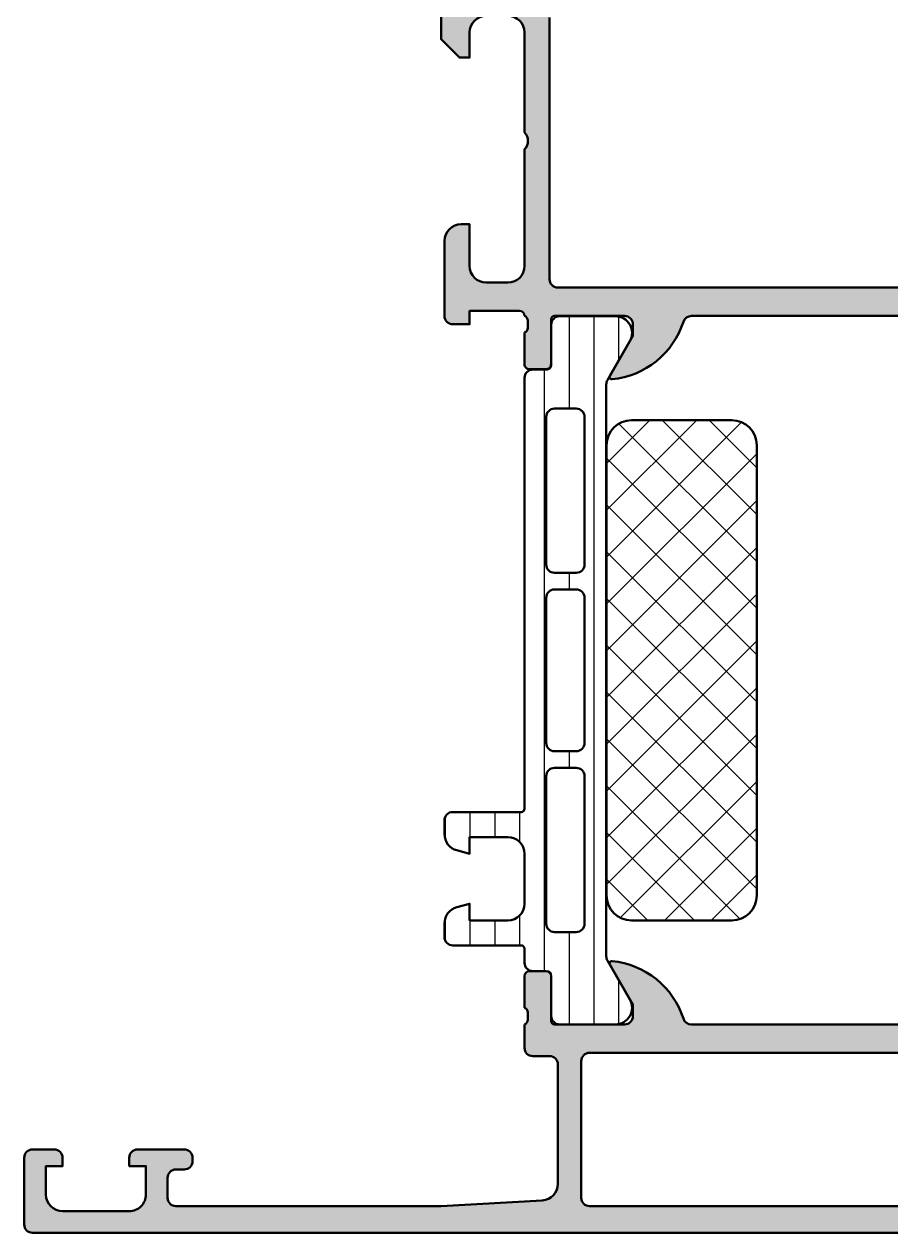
# Model space of a CAD drawing. Extents: x 0 to 112, y 0 to 145.
# Drawn here: x 0 to 52, y 0 to 72.5 of the extents above; entities that cross this region are included whole.
import ezdxf

# ---------------------------------------------------------------- set-up
doc = ezdxf.new("R2010")
doc.units = 0
for name, color, linetype, lineweight in [('0S-Alu contour', 7, 'Continuous', 50), ('0S-Alu hatch', 252, 'Continuous', 25), ('0S-Plastic contour', 254, 'Continuous', 50), ('0S-Plastic hatch', 253, 'Continuous', 25), ('0S-PT contour', 91, 'Continuous', 50), ('0S-PT hatch', 103, 'Continuous', 25)]:
    doc.layers.add(name, color=color, linetype=linetype, lineweight=lineweight)

# ---------------------------------------------------------------- blocks, each defined once
blk = doc.blocks.new('503260__7733E15D_0692_41EF_9A1F_BB6066E91535_')
at = {"layer": '0S-Alu hatch'}
h = blk.add_hatch(color=256, dxfattribs=at)
edge = h.paths.add_edge_path()
edge.add_line((63.49999999999996, 144.5), (63.49999999999996, 75.50000000000003))
edge.add_arc((63.99999999999995, 75.50000000000003), 0.4999999999999929, 180, 270)
edge.add_line((63.99999999999995, 75.00000000000003), (86.99999999999994, 75.00000000000004))
edge.add_line((86.99999999999994, 75.00000000000004), (86.99999999999994, 71.60000000000005))
edge.add_line((86.99999999999994, 71.60000000000005), (85.89999999999996, 70.50000000000004))
edge.add_line((85.89999999999996, 70.50000000000004), (85.29999999999997, 70.50000000000004))
edge.add_line((85.29999999999997, 70.50000000000004), (85.29999999999997, 72.00000000000006))
edge.add_arc((84.29999999999997, 72.00000000000006), 1, 0, 90.00000000000081)
edge.add_line((84.29999999999995, 73.00000000000006), (82.99999999999997, 73.00000000000006))
edge.add_arc((82.99999999999997, 72.00000000000006), 1, 90, 180)
edge.add_line((81.99999999999997, 72.00000000000006), (81.99999999999997, 66.00000000000004))
edge.add_arc((82.52499999999996, 65.50000000000004), 0.7250000000000041, 136.3971810272967, 223.6028189727033)
edge.add_line((81.99999999999997, 65.00000000000004), (81.99999999999997, 58.00000000000005))
edge.add_arc((82.99999999999997, 58.00000000000005), 1, 180, 270)
edge.add_line((82.99999999999997, 57.00000000000005), (84.29999999999997, 57.00000000000005))
edge.add_arc((84.29999999999997, 58.00000000000006), 1, 270, 360)
edge.add_line((85.29999999999997, 58.00000000000006), (85.29999999999997, 60.50000000000004))
edge.add_line((85.29999999999997, 60.50000000000004), (85.79999999999995, 60.50000000000004))
edge.add_ellipse((85.79999999999998, 59.50000000000005), major_axis=(-0.9999999999999928, 0), ratio=1, start_angle=180, end_angle=270.0000000000008, ccw=False)
edge.add_line((86.79999999999997, 59.50000000000004), (86.79999999999997, 55.00000000000004))
edge.add_ellipse((86.29999999999997, 55.00000000000004), major_axis=(-0.5, 0), ratio=1, start_angle=90.00000000000159, end_angle=180, ccw=False)
edge.add_line((86.29999999999998, 54.50000000000004), (85.29999999999998, 54.50000000000004))
edge.add_line((85.29999999999998, 54.50000000000004), (85.29999999999998, 55.30000000000004))
edge.add_line((85.29999999999998, 55.30000000000004), (82.29999999999998, 55.30000000000004))
edge.add_arc((82.29999999999998, 55.00000000000004), 0.2999999999999971, 90, 180)
edge.add_arc((82.09999999999997, 54.71715728752542), 0.2999999999999996, 109.4712206344871, 180)
edge.add_line((81.79999999999997, 54.71715728752542), (81.79999999999997, 54.28284271247466))
edge.add_arc((82.09999999999997, 54.28284271247467), 0.2999999999999971, 180, 250.5287793655103)
edge.add_line((81.99999999999997, 54.00000000000005), (81.99999999999997, 52.10000000000009))
edge.add_ellipse((81.69999999999992, 52.1000000000001), major_axis=(-0.300000000000054, 0), ratio=1, start_angle=90.00000000000267, end_angle=180, ccw=False)
edge.add_line((81.69999999999992, 51.80000000000005), (80.71000000000001, 51.80000000000005))
edge.add_ellipse((80.71000000000001, 52.10000000000009), major_axis=(-0.3000000000000398, 0), ratio=1, start_angle=0, end_angle=90, ccw=False)
edge.add_line((80.40999999999995, 52.10000000000009), (80.40999999999995, 54.80000000000005))
edge.add_arc((80.20999999999997, 54.80000000000005), 0.2000000000000028, 0, 90)
edge.add_line((80.20999999999997, 55.00000000000006), (75.99999999999999, 55.00000000000003))
edge.add_arc((75.99999999999999, 54.50000000000002), 0.5, 90, 180)
edge.add_line((75.49999999999999, 54.50000000000002), (75.49999999999999, 53.80000000000003))
edge.add_line((75.49999999999999, 53.80000000000003), (76.88149545762235, 51.40717967697248))
edge.add_ellipse((76.76188021535168, 51.33811978464833), major_axis=(-0.1381197846483035, 0), ratio=1, start_angle=84.37742244921071, end_angle=209.9999999999983, ccw=False)
edge.add_ellipse((77.23822324117381, 56.17660886184789), major_axis=(-5.000000000000059, 0), ratio=1, start_angle=17.748416356070607, end_angle=84.37742244920622, ccw=False)
edge.add_arc((71.99999999999999, 54.50000000000002), 0.4999999999999904, 17.74841635606978, 90)
edge.add_line((71.99999999999999, 55.00000000000002), (39.99999999999996, 55))
edge.add_arc((39.99999999999996, 54.49999999999999), 0.5, 90.00000000000081, 162.2515836439305)
edge.add_ellipse((34.76177675882615, 56.17660886184783), major_axis=(-5.00000000000002, 0), ratio=1, start_angle=95.62257755079372, end_angle=162.2515836439296, ccw=False)
edge.add_ellipse((35.23811978464825, 51.33811978464828), major_axis=(-0.1381197846482897, 0), ratio=1, start_angle=-30.000000000001194, end_angle=95.62257755079918, ccw=False)
edge.add_line((35.11850454237759, 51.40717967697243), (36.49999999999997, 53.79999999999999))
edge.add_line((36.49999999999997, 53.79999999999999), (36.49999999999997, 54.49999999999999))
edge.add_arc((35.99999999999996, 54.49999999999999), 0.5, 0, 90)
edge.add_line((35.99999999999996, 54.99999999999999), (31.78999999999997, 54.99999999999999))
edge.add_arc((31.78999999999997, 54.80000000000001), 0.1999999999999744, 90, 180)
edge.add_line((31.58999999999999, 54.80000000000001), (31.58999999999997, 52.10000000000005))
edge.add_ellipse((31.28999999999993, 52.10000000000004), major_axis=(-0.3000000000000327, 0), ratio=1, start_angle=89.99999999999869, end_angle=180, ccw=False)
edge.add_line((31.28999999999992, 51.80000000000001), (30.30000000000001, 51.80000000000001))
edge.add_ellipse((30.3, 52.10000000000004), major_axis=(-0.3000000000000327, 0), ratio=1, start_angle=0, end_angle=90.00000000000142, ccw=False)
edge.add_line((29.99999999999996, 52.10000000000005), (29.99999999999996, 54.00000000000002))
edge.add_arc((29.89999999999997, 54.28284271247463), 0.2999999999999987, 289.4712206344904, 360)
edge.add_line((30.19999999999996, 54.28284271247463), (30.19999999999997, 54.71715728752539))
edge.add_arc((29.89999999999997, 54.71715728752539), 0.2999999999999971, 0, 70.5287793655103)
edge.add_arc((29.69999999999996, 55.00000000000001), 0.3000000000000043, 0, 89.99999999999935)
edge.add_line((29.69999999999997, 55.30000000000002), (26.69999999999996, 55.30000000000001))
edge.add_line((26.69999999999996, 55.30000000000001), (26.69999999999996, 54.50000000000001))
edge.add_line((26.69999999999996, 54.50000000000001), (25.69999999999997, 54.50000000000001))
edge.add_ellipse((25.69999999999996, 55), major_axis=(-0.4999999999999929, 0), ratio=1, start_angle=0, end_angle=90.0000000000004, ccw=False)
edge.add_line((25.19999999999997, 55.00000000000001), (25.19999999999996, 59.50000000000001))
edge.add_ellipse((26.19999999999997, 59.50000000000001), major_axis=(-1.000000000000003, 0), ratio=1, start_angle=270.0000000000002, end_angle=360, ccw=False)
edge.add_line((26.19999999999996, 60.50000000000001), (26.69999999999996, 60.50000000000001))
edge.add_line((26.69999999999996, 60.50000000000001), (26.69999999999996, 58.00000000000003))
edge.add_arc((27.69999999999996, 58.00000000000003), 1.000000000000003, 180, 269.9999999999998)
edge.add_line((27.69999999999996, 57.00000000000002), (28.99999999999997, 57.00000000000002))
edge.add_arc((28.99999999999997, 58.00000000000002), 0.9999999999999928, 270, 360)
edge.add_line((29.99999999999996, 58.00000000000002), (29.99999999999996, 65.00000000000001))
edge.add_arc((29.47499999999996, 65.50000000000001), 0.7250000000000015, 316.3971810272965, 403.6028189727034)
edge.add_line((29.99999999999996, 66.00000000000001), (29.99999999999996, 72.00000000000001))
edge.add_arc((28.99999999999996, 72.00000000000001), 1, 0, 90)
edge.add_line((28.99999999999996, 73.00000000000003), (27.69999999999996, 73.00000000000003))
edge.add_arc((27.69999999999996, 72.00000000000001), 1, 90, 180)
edge.add_line((26.69999999999996, 72.00000000000001), (26.69999999999996, 70.50000000000001))
edge.add_line((26.69999999999996, 70.50000000000001), (26.09999999999996, 70.50000000000001))
edge.add_line((26.09999999999996, 70.50000000000001), (24.99999999999996, 71.60000000000001))
edge.add_line((24.99999999999996, 71.60000000000001), (24.99999999999996, 75.00000000000001))
edge.add_line((24.99999999999996, 75.00000000000001), (47.99999999999996, 75.00000000000003))
edge.add_arc((47.99999999999996, 75.50000000000003), 0.5, 270, 360)
edge.add_line((48.49999999999996, 75.50000000000003), (48.49999999999996, 144.5))
edge.add_ellipse((48.99999999999995, 144.5), major_axis=(-0.4999999999999929, 0), ratio=1, start_angle=270, end_angle=360, ccw=False)
edge.add_line((48.99999999999995, 145), (62.99999999999996, 145))
edge.add_ellipse((62.99999999999997, 144.5), major_axis=(-0.5, 0), ratio=1, start_angle=180, end_angle=270.0000000000008, ccw=False)
edge = h.paths.add_edge_path()
edge.add_line((80.49999999999997, 57.19999999999999), (80.49999999999997, 72.89999999999999))
edge.add_arc((79.99999999999996, 72.89999999999999), 0.5000000000000142, 0, 90)
edge.add_line((79.99999999999996, 73.4), (31.99999999999996, 73.39999999999999))
edge.add_arc((31.99999999999996, 72.89999999999999), 0.5, 90, 180)
edge.add_line((31.49999999999996, 72.89999999999999), (31.49999999999997, 57.19999999999998))
edge.add_arc((31.99999999999997, 57.19999999999998), 0.5, 180, 270)
edge.add_line((31.99999999999997, 56.69999999999999), (79.99999999999997, 56.7))
edge.add_arc((79.99999999999997, 57.19999999999999), 0.4999999999999929, 270, 360)
edge = h.paths.add_edge_path()
edge.add_line((53.49999999999996, 133.6124308125147), (53.49999999999996, 132.5))
edge.add_ellipse((52.99999999999996, 132.5), major_axis=(-0.5, 0), ratio=1, start_angle=90, end_angle=180, ccw=False)
edge.add_line((52.99999999999996, 132), (51.49999999999995, 132))
edge.add_arc((51.49999999999995, 131.5), 0.5, 90, 180)
edge.add_line((50.99999999999996, 131.5), (50.99999999999996, 75.50000000000003))
edge.add_arc((51.49999999999995, 75.50000000000001), 0.5, 180, 270)
edge.add_line((51.49999999999995, 75.00000000000001), (60.49999999999996, 75.00000000000001))
edge.add_arc((60.49999999999996, 75.50000000000001), 0.5, 270, 360)
edge.add_line((60.99999999999996, 75.50000000000001), (60.99999999999996, 131.5))
edge.add_arc((60.49999999999996, 131.5), 0.5, 0, 90)
edge.add_line((60.49999999999996, 132), (58.99999999999995, 132))
edge.add_ellipse((58.99999999999995, 132.5), major_axis=(-0.5, 0), ratio=1, start_angle=0, end_angle=90, ccw=False)
edge.add_line((58.49999999999996, 132.5), (58.49999999999996, 133.6124308125147))
edge.add_ellipse((58.99999999999995, 133.6124308125147), major_axis=(-0.4999999999999988, 0), ratio=1, start_angle=311.52780464918635, end_angle=360, ccw=False)
edge.add_arc((55.99999999999996, 137), 4.024999999999995, 311.5278046491884, 588.4721953508115)
edge.add_ellipse((52.99999999999997, 133.6124308125147), major_axis=(-0.5, 0), ratio=1, start_angle=180, end_angle=228.4721953508137, ccw=False)
at = {"layer": '0S-Alu contour', "color": 7}
for points in [[(26.69999999999996, 72.00000000000001), (26.69999999999996, 70.50000000000001), (26.09999999999996, 70.50000000000001), (24.99999999999996, 71.60000000000001), (24.99999999999996, 75.00000000000001), (47.99999999999996, 75.00000000000003)], [(31.49999999999996, 72.89999999999999), (31.49999999999997, 57.19999999999998)], [(29.99999999999996, 66.00000000000001), (29.99999999999996, 72.00000000000001)], [(29.99999999999996, 58.00000000000002), (29.99999999999996, 65.00000000000001)], [(26.19999999999996, 60.50000000000001), (26.69999999999996, 60.50000000000001), (26.69999999999996, 58.00000000000003)], [(25.19999999999997, 55.00000000000001), (25.19999999999996, 59.50000000000001)], [(27.69999999999996, 57.00000000000002), (28.99999999999997, 57.00000000000002)], [(31.99999999999997, 56.69999999999999), (79.99999999999997, 56.7)], [(29.69999999999997, 55.30000000000002), (26.69999999999996, 55.30000000000001), (26.69999999999996, 54.50000000000001), (25.69999999999997, 54.50000000000001)], [(30.19999999999996, 54.28284271247463), (30.19999999999997, 54.71715728752539)], [(31.58999999999999, 54.80000000000001), (31.58999999999997, 52.10000000000005)], [(35.99999999999996, 54.99999999999999), (31.78999999999997, 54.99999999999999)], [(35.11850454237759, 51.40717967697243), (36.49999999999997, 53.79999999999999), (36.49999999999997, 54.49999999999999)], [(71.99999999999999, 55.00000000000002), (39.99999999999996, 55)], [(29.99999999999996, 52.10000000000005), (29.99999999999996, 54.00000000000002)], [(31.28999999999992, 51.80000000000001), (30.30000000000001, 51.80000000000001)]]:
    blk.add_lwpolyline(points, dxfattribs=at)
for centre, radius, start, end in [((27.69999999999996, 72.00000000000001), 1, 90, 180), ((28.99999999999996, 72.00000000000001), 1, 0, 90), ((29.47499999999996, 65.50000000000001), 0.7250000000000015, 316.3971810272965, 43.6028189727035), ((27.69999999999996, 58.00000000000003), 1.000000000000003, 180, 269.9999999999998), ((28.99999999999997, 58.00000000000002), 0.9999999999999928, 270, 0), ((31.99999999999997, 57.19999999999998), 0.5, 180, 270), ((29.69999999999996, 55.00000000000001), 0.3000000000000043, 0, 89.99999999999935), ((29.89999999999997, 54.71715728752539), 0.2999999999999971, 0, 70.5287793655103), ((31.78999999999997, 54.80000000000001), 0.1999999999999744, 90, 180), ((35.99999999999996, 54.49999999999999), 0.5, 0, 90), ((39.99999999999996, 54.49999999999999), 0.5, 90.00000000000081, 162.2515836439305), ((29.89999999999997, 54.28284271247463), 0.2999999999999987, 289.4712206344904, 0)]:
    blk.add_arc(centre, radius, start, end, dxfattribs=at)
at = {"layer": '0S-Alu contour', "color": 7, "extrusion": (0, 0, -1)}
for centre, radius, start, end in [((-26.19999999999997, 59.50000000000001), 1.000000000000003, 0, 89.9999999999998), ((-25.69999999999996, 55), 0.4999999999999929, 269.9999999999996, 0), ((-34.76177675882615, 56.17660886184783), 5.00000000000002, 197.7484163560705, 264.3774224492063), ((-30.3, 52.10000000000004), 0.3000000000000327, 269.9999999999986, 0), ((-31.28999999999993, 52.10000000000004), 0.3000000000000327, 180, 270.0000000000013), ((-35.23811978464825, 51.33811978464828), 0.1381197846482897, 264.3774224492008, 30.00000000000119)]:
    blk.add_arc(centre, radius, start, end, dxfattribs=at)
blk = doc.blocks.new('503270__E76D3637_A38F_4347_831D_77C3C7DAC44A_')
at = {"layer": '0S-Alu hatch'}
h = blk.add_hatch(color=256, dxfattribs=at)
edge = h.paths.add_edge_path()
edge.add_line((112, 0.5000000000000047), (112, 4.500000000000009))
edge.add_arc((111.5, 4.500000000000011), 0.4999999999999858, 0, 90)
edge.add_line((111.5, 4.999999999999999), (110.2, 5.000000000000009))
edge.add_arc((110.2, 4.500000000000002), 0.5000000000000142, 90, 180)
edge.add_line((109.7, 4.500000000000002), (109.7, 4.000000000000011))
edge.add_line((109.7, 4.000000000000011), (110.7, 4.000000000000011))
edge.add_line((110.7, 4.000000000000011), (110.7, 2.300000000000009))
edge.add_ellipse((109.7, 2.299999999999999), major_axis=(-0.9999999999999857, 0), ratio=1, start_angle=89.9999999999992, end_angle=180, ccw=False)
edge.add_line((109.7, 1.300000000000013), (105.7, 1.300000000000012))
edge.add_ellipse((105.7, 2.299999999999999), major_axis=(-0.9999999999999875, 0), ratio=1, start_angle=0, end_angle=90.0000000000008, ccw=False)
edge.add_line((104.7, 2.30000000000001), (104.7, 4.000000000000011))
edge.add_line((104.7, 4.000000000000011), (105.7, 4.000000000000011))
edge.add_line((105.7, 4.000000000000011), (105.7, 4.500000000000009))
edge.add_arc((105.2, 4.500000000000009), 0.5, 0, 90)
edge.add_line((105.2, 5.000000000000009), (102.4, 5.000000000000008))
edge.add_arc((102.4, 4.500000000000001), 0.5, 89.99999999999837, 180)
edge.add_line((101.9, 4.500000000000001), (101.9, 4.300000000000013))
edge.add_arc((102.4, 4.30000000000002), 0.5000000000000142, 180, 270)
edge.add_line((102.4, 3.800000000000006), (102.9, 3.800000000000001))
edge.add_ellipse((102.9, 3.30000000000001), major_axis=(-0.4999999999999907, 0), ratio=1, start_angle=180, end_angle=270, ccw=False)
edge.add_line((103.4, 3.300000000000013), (103.4, 2.100000000000012))
edge.add_ellipse((102.9, 2.100000000000006), major_axis=(-0.5, 0), ratio=1, start_angle=90, end_angle=180, ccw=False)
edge.add_line((102.9, 1.600000000000006), (87, 1.600000000000008))
edge.add_line((87, 1.600000000000008), (80.94295020946149, 1.94611713088792))
edge.add_ellipse((81, 2.94448846531191), major_axis=(-1.000000000000013, 0), ratio=1, start_angle=0, end_angle=86.72951207681638, ccw=False)
edge.add_line((79.99999999999999, 2.944488465311905), (80, 10.10000000000001))
edge.add_ellipse((80.5, 10.10000000000001), major_axis=(-0.5, 0), ratio=1, start_angle=270, end_angle=360, ccw=False)
edge.add_line((80.5, 10.60000000000001), (81.49999999999999, 10.60000000000001))
edge.add_arc((81.5, 11.10000000000002), 0.5, 269.9999999999984, 360)
edge.add_line((82, 11.10000000000002), (82, 12.50000000000003))
edge.add_ellipse((82.1, 12.78284271247464), major_axis=(-0.2999999999999861, 0), ratio=1, start_angle=0, end_angle=70.52877936551249, ccw=False)
edge.add_line((81.79999999999998, 12.78284271247465), (81.79999999999998, 13.2171572875254))
edge.add_ellipse((82.1, 13.2171572875254), major_axis=(-0.2999999999999971, 0), ratio=1, start_angle=289.47122063448967, end_angle=360, ccw=False)
edge.add_line((82, 13.50000000000002), (82, 15.39999999999998))
edge.add_arc((81.69999999999996, 15.39999999999998), 0.3000000000000398, 0, 90)
edge.add_line((81.69999999999996, 15.70000000000002), (80.71000000000004, 15.70000000000002))
edge.add_arc((80.71000000000004, 15.39999999999998), 0.3000000000000398, 89.99999999999729, 180)
edge.add_line((80.40999999999998, 15.39999999999998), (80.40999999999998, 12.70000000000002))
edge.add_ellipse((80.21, 12.70000000000002), major_axis=(-0.1999999999999886, 0), ratio=1, start_angle=90.00000000000409, end_angle=180, ccw=False)
edge.add_line((80.21, 12.50000000000003), (76, 12.50000000000002))
edge.add_ellipse((76, 13.00000000000002), major_axis=(-0.4999999999999965, 0), ratio=1, start_angle=0, end_angle=90, ccw=False)
edge.add_line((75.5, 13.00000000000002), (75.5, 13.70000000000002))
edge.add_line((75.5, 13.70000000000002), (76.88149545762236, 16.09282032302758))
edge.add_arc((76.76188021535171, 16.16188021535172), 0.1381197846483053, 330.0000000000001, 455.6225775508009)
edge.add_arc((77.23822324117381, 11.32339113815222), 5, 95.62257755079376, 162.25158364393)
edge.add_ellipse((72, 13.00000000000003), major_axis=(-0.5000000000000099, 0), ratio=1, start_angle=90, end_angle=162.2515836439287, ccw=False)
edge.add_line((72, 12.50000000000002), (40, 12.50000000000001))
edge.add_ellipse((40, 13.00000000000001), major_axis=(-0.4999999999999947, 0), ratio=1, start_angle=17.74841635607038, end_angle=90, ccw=False)
edge.add_arc((34.76177675882619, 11.3233911381522), 5.000000000000003, 17.74841635607014, 84.37742244920646)
edge.add_arc((35.2381197846483, 16.16188021535171), 0.1381197846482982, 84.37742244920751, 209.9999999999997)
edge.add_line((35.11850454237764, 16.09282032302757), (36.49999999999999, 13.70000000000001))
edge.add_line((36.49999999999999, 13.70000000000001), (36.49999999999999, 13.00000000000001))
edge.add_ellipse((36, 13), major_axis=(-0.5, 0), ratio=1, start_angle=90.0000000000008, end_angle=180, ccw=False)
edge.add_line((36, 12.50000000000001), (31.79, 12.5))
edge.add_ellipse((31.79000000000001, 12.70000000000001), major_axis=(-0.2000000000000099, 0), ratio=1, start_angle=0, end_angle=89.99999999999898, ccw=False)
edge.add_line((31.59, 12.70000000000001), (31.59, 15.39999999999997))
edge.add_arc((31.28999999999996, 15.39999999999997), 0.3000000000000362, 0, 89.99999999999935)
edge.add_line((31.28999999999996, 15.7), (30.30000000000004, 15.70000000000001))
edge.add_arc((30.30000000000004, 15.39999999999997), 0.3000000000000398, 90, 180)
edge.add_line((30, 15.39999999999997), (30, 13.50000000000001))
edge.add_ellipse((29.9, 13.21715728752539), major_axis=(-0.2999999999999987, 0), ratio=1, start_angle=180, end_angle=250.5287793655097, ccw=False)
edge.add_line((30.2, 13.21715728752539), (30.2, 12.78284271247463))
edge.add_ellipse((29.90000000000001, 12.78284271247462), major_axis=(-0.2999999999999864, 0), ratio=1, start_angle=109.47122063448899, end_angle=180, ccw=False)
edge.add_line((30, 12.50000000000001), (30, 11.1))
edge.add_arc((30.5, 11.1), 0.5, 180, 270)
edge.add_line((30.5, 10.6), (31.5, 10.6))
edge.add_ellipse((31.50000000000001, 10.10000000000001), major_axis=(-0.4999999999999929, 0), ratio=1, start_angle=180, end_angle=270.0000000000004, ccw=False)
edge.add_line((32, 10.1), (32, 2.944488465311886))
edge.add_ellipse((31, 2.94448846531189), major_axis=(-1.000000000000003, 0), ratio=1, start_angle=93.2704879231838, end_angle=180, ccw=False)
edge.add_line((31.05704979053852, 1.94611713088791), (25.00000000000003, 1.599999999999996))
edge.add_line((25.00000000000003, 1.599999999999996), (9.099999999999998, 1.600000000000002))
edge.add_ellipse((9.099999999999998, 2.100000000000002), major_axis=(-0.5000000000000002, 0), ratio=1, start_angle=0, end_angle=90, ccw=False)
edge.add_line((8.599999999999998, 2.100000000000001), (8.599999999999996, 3.3))
edge.add_ellipse((9.099999999999998, 3.299999999999999), major_axis=(-0.5000000000000018, 0), ratio=1, start_angle=270, end_angle=360, ccw=False)
edge.add_line((9.099999999999998, 3.800000000000001), (9.600000000000003, 3.800000000000001))
edge.add_arc((9.600000000000003, 4.299999999999999), 0.4999999999999983, 270.0000000000002, 360)
edge.add_line((10.1, 4.299999999999999), (10.1, 4.499999999999998))
edge.add_arc((9.600000000000003, 4.5), 0.4999999999999983, 0, 89.9999999999998)
edge.add_line((9.600000000000003, 4.999999999999998), (6.800000000000001, 4.999999999999999))
edge.add_arc((6.8, 4.499999999999998), 0.5, 89.99999999999991, 180)
edge.add_line((6.3, 4.499999999999998), (6.3, 4))
edge.add_line((6.3, 4), (7.300000000000013, 4))
edge.add_line((7.300000000000013, 4), (7.300000000000014, 2.299999999999998))
edge.add_ellipse((6.300000000000015, 2.299999999999995), major_axis=(-0.9999999999999982, 0), ratio=1, start_angle=90, end_angle=180, ccw=False)
edge.add_line((6.300000000000014, 1.299999999999997), (2.299999999999988, 1.299999999999996))
edge.add_ellipse((2.29999999999999, 2.299999999999997), major_axis=(-1, 0), ratio=1, start_angle=0, end_angle=89.99999999999989, ccw=False)
edge.add_line((1.299999999999989, 2.299999999999997), (1.29999999999999, 4))
edge.add_line((1.29999999999999, 4), (2.300000000000002, 4))
edge.add_line((2.300000000000002, 4), (2.300000000000002, 4.499999999999998))
edge.add_arc((1.800000000000001, 4.499999999999998), 0.5000000000000009, 0, 89.99999999999994)
edge.add_line((1.800000000000001, 4.999999999999999), (0.5000000000000027, 4.999999999999998))
edge.add_arc((0.5000000000000026, 4.499999999999998), 0.5, 89.99999999999999, 180)
edge.add_line((2.4e-15, 4.499999999999998), (2.2e-15, 0.5000000000000006))
edge.add_arc((0.5000000000000049, 0.5000000000000027), 0.5000000000000027, 180, 270.0000000000002)
edge.add_line((0.500000000000007, 0), (111.5, 1.14e-14))
edge.add_arc((111.5, 0.5000000000000047), 0.4999999999999858, 270, 360)
edge = h.paths.add_edge_path()
edge.add_ellipse((33.9, 10.3), major_axis=(-0.5, 0), ratio=1, start_angle=270, end_angle=360, ccw=False)
edge.add_line((33.9, 10.8), (78.1, 10.8))
edge.add_ellipse((78.1, 10.3), major_axis=(-0.5, 0), ratio=1, start_angle=180, end_angle=270, ccw=False)
edge.add_line((78.6, 10.3), (78.6, 2.100000000000008))
edge.add_ellipse((78.1, 2.100000000000008), major_axis=(-0.4999999999999999, 0), ratio=1, start_angle=90, end_angle=180, ccw=False)
edge.add_line((78.1, 1.600000000000009), (33.90000000000001, 1.599999999999998))
edge.add_ellipse((33.90000000000001, 2.099999999999998), major_axis=(-0.5, 0), ratio=1, start_angle=0, end_angle=90, ccw=False)
edge.add_line((33.40000000000001, 2.099999999999999), (33.4, 10.3))
at = {"layer": '0S-Alu contour', "color": 7}
for points in [[(35.11850454237764, 16.09282032302757), (36.49999999999999, 13.70000000000001), (36.49999999999999, 13.00000000000001)], [(75.5, 13.00000000000002), (75.5, 13.70000000000002), (76.88149545762236, 16.09282032302758)], [(30, 15.39999999999997), (30, 13.50000000000001)], [(31.28999999999996, 15.7), (30.30000000000004, 15.70000000000001)], [(31.59, 12.70000000000001), (31.59, 15.39999999999997)], [(80.40999999999998, 15.39999999999998), (80.40999999999998, 12.70000000000002)], [(81.69999999999996, 15.70000000000002), (80.71000000000004, 15.70000000000002)], [(82, 13.50000000000002), (82, 15.39999999999998)], [(30.2, 13.21715728752539), (30.2, 12.78284271247463)], [(81.79999999999998, 12.78284271247465), (81.79999999999998, 13.2171572875254)], [(30, 12.50000000000001), (30, 11.1)], [(36, 12.50000000000001), (31.79, 12.5)], [(72, 12.50000000000002), (40, 12.50000000000001)], [(80.21, 12.50000000000003), (76, 12.50000000000002)], [(82, 11.10000000000002), (82, 12.50000000000003)], [(30.5, 10.6), (31.5, 10.6)], [(33.40000000000001, 2.099999999999999), (33.4, 10.3)], [(33.9, 10.8), (78.1, 10.8)], [(78.6, 10.3), (78.6, 2.100000000000008)], [(80.5, 10.60000000000001), (81.49999999999999, 10.60000000000001)], [(32, 10.1), (32, 2.944488465311886)], [(79.99999999999999, 2.944488465311905), (80, 10.10000000000001)], [(2.4e-15, 4.499999999999998), (2.2e-15, 0.5000000000000006)], [(1.800000000000001, 4.999999999999999), (0.5000000000000027, 4.999999999999998)], [(1.299999999999989, 2.299999999999997), (1.29999999999999, 4), (2.300000000000002, 4), (2.300000000000002, 4.499999999999998)], [(6.3, 4.499999999999998), (6.3, 4), (7.300000000000013, 4), (7.300000000000014, 2.299999999999998)], [(9.600000000000003, 4.999999999999998), (6.800000000000001, 4.999999999999999)], [(10.1, 4.299999999999999), (10.1, 4.499999999999998)], [(101.9, 4.500000000000001), (101.9, 4.300000000000013)], [(105.2, 5.000000000000009), (102.4, 5.000000000000008)], [(104.7, 2.30000000000001), (104.7, 4.000000000000011), (105.7, 4.000000000000011), (105.7, 4.500000000000009)], [(109.7, 4.500000000000002), (109.7, 4.000000000000011), (110.7, 4.000000000000011), (110.7, 2.300000000000009)], [(111.5, 4.999999999999999), (110.2, 5.000000000000009)], [(112, 0.5000000000000047), (112, 4.500000000000009)], [(9.099999999999998, 3.800000000000001), (9.600000000000003, 3.800000000000001)], [(102.4, 3.800000000000006), (102.9, 3.800000000000001)], [(8.599999999999998, 2.100000000000001), (8.599999999999996, 3.3)], [(103.4, 3.300000000000013), (103.4, 2.100000000000012)], [(31.05704979053852, 1.94611713088791), (25.00000000000003, 1.599999999999996), (9.099999999999998, 1.600000000000002)], [(78.1, 1.600000000000009), (33.90000000000001, 1.599999999999998)], [(102.9, 1.600000000000006), (87, 1.600000000000008), (80.94295020946149, 1.94611713088792)], [(6.300000000000014, 1.299999999999997), (2.299999999999988, 1.299999999999996)], [(109.7, 1.300000000000013), (105.7, 1.300000000000012)], [(0.500000000000007, 0), (111.5, 1.14e-14)]]:
    blk.add_lwpolyline(points, dxfattribs=at)
for centre, radius, start, end in [((35.2381197846483, 16.16188021535171), 0.1381197846482982, 84.37742244920751, 209.9999999999997), ((34.76177675882619, 11.3233911381522), 5.000000000000003, 17.74841635607014, 84.37742244920646), ((77.23822324117381, 11.32339113815222), 5, 95.62257755079376, 162.25158364393), ((76.76188021535171, 16.16188021535172), 0.1381197846483053, 330.0000000000001, 95.62257755080088), ((30.30000000000004, 15.39999999999997), 0.3000000000000398, 90, 180), ((31.28999999999996, 15.39999999999997), 0.3000000000000362, 0, 89.99999999999935), ((80.71000000000004, 15.39999999999998), 0.3000000000000398, 89.99999999999729, 180), ((81.69999999999996, 15.39999999999998), 0.3000000000000398, 0, 90), ((30.5, 11.1), 0.5, 180, 270), ((81.5, 11.10000000000002), 0.5, 269.9999999999984, 0), ((0.5000000000000026, 4.499999999999998), 0.5, 89.99999999999999, 180), ((1.800000000000001, 4.499999999999998), 0.5000000000000009, 0, 89.99999999999994), ((6.8, 4.499999999999998), 0.5, 89.99999999999991, 180), ((9.600000000000003, 4.5), 0.4999999999999983, 0, 89.9999999999998), ((102.4, 4.500000000000001), 0.5, 89.99999999999837, 180), ((105.2, 4.500000000000009), 0.5, 0, 90), ((110.2, 4.500000000000002), 0.5000000000000142, 90, 180), ((111.5, 4.500000000000011), 0.4999999999999858, 0, 90), ((9.600000000000003, 4.299999999999999), 0.4999999999999983, 270.0000000000002, 0), ((102.4, 4.30000000000002), 0.5000000000000142, 180, 270), ((0.5000000000000049, 0.5000000000000027), 0.5000000000000027, 180, 270.0000000000002), ((111.5, 0.5000000000000047), 0.4999999999999858, 270, 0)]:
    blk.add_arc(centre, radius, start, end, dxfattribs=at)
at = {"layer": '0S-Alu contour', "color": 7, "extrusion": (0, 0, -1)}
for centre, radius, start, end in [((-29.9, 13.21715728752539), 0.2999999999999987, 109.4712206344903, 180), ((-82.1, 13.2171572875254), 0.2999999999999971, 0, 70.5287793655103), ((-29.90000000000001, 12.78284271247462), 0.2999999999999865, 180, 250.528779365511), ((-31.79000000000001, 12.70000000000001), 0.2000000000000099, 270.000000000001, 0), ((-36, 13), 0.5, 180, 269.9999999999992), ((-40, 13.00000000000001), 0.4999999999999947, 270, 342.2515836439296), ((-72, 13.00000000000003), 0.5000000000000099, 197.7484163560714, 270), ((-76, 13.00000000000002), 0.4999999999999965, 270, 0), ((-80.21, 12.70000000000002), 0.1999999999999886, 180, 269.9999999999959), ((-82.1, 12.78284271247464), 0.2999999999999861, 289.4712206344875, 0), ((-31.50000000000001, 10.10000000000001), 0.4999999999999929, 89.99999999999959, 180), ((-33.9, 10.3), 0.5, 0, 90), ((-78.1, 10.3), 0.5, 90, 180), ((-80.5, 10.10000000000001), 0.5, 0, 90), ((-9.099999999999998, 3.299999999999999), 0.5000000000000018, 0, 90), ((-102.9, 3.30000000000001), 0.4999999999999907, 90, 180), ((-31, 2.94448846531189), 1.000000000000003, 180, 266.7295120768162), ((-81, 2.94448846531191), 1.000000000000013, 273.2704879231836, 0), ((-2.29999999999999, 2.299999999999997), 1, 270.0000000000001, 0), ((-6.300000000000015, 2.299999999999995), 0.9999999999999982, 180, 270.0000000000001), ((-105.7, 2.299999999999999), 0.9999999999999875, 269.9999999999992, 0), ((-109.7, 2.299999999999999), 0.9999999999999857, 180, 270.0000000000008), ((-9.099999999999998, 2.100000000000002), 0.5000000000000002, 270, 0), ((-33.90000000000001, 2.099999999999998), 0.5, 270, 0), ((-78.1, 2.100000000000008), 0.4999999999999999, 180, 270), ((-102.9, 2.100000000000006), 0.5, 180, 270)]:
    blk.add_arc(centre, radius, start, end, dxfattribs=at)
blk = doc.blocks.new('284035__7C1A6876_C92E_41D0_9C17_00802ADA4BDB___5F9E095D_5071_4486_9E84_ED72BAFF5C55_')
at = {"layer": '0S-Plastic hatch'}
h = blk.add_hatch(dxfattribs=at)
h.set_pattern_fill('ANSI31', color=256, scale=0.4680000000000001, angle=45, style=0)
h.set_pattern_definition([(90, (0, 0), (-1.4859, 0), [])])
edge = h.paths.add_edge_path()
edge.add_ellipse((26.19946815248186, 23.91045001586788), major_axis=(-1.000000000000005, 0), ratio=1, start_angle=0, end_angle=74.99999999999989, ccw=False)
edge.add_line((25.19946815248185, 23.91045001586787), (25.19946815248185, 24.74119923924222))
edge.add_ellipse((25.69946815248186, 24.74119923924222), major_axis=(-0.5000000000000036, 0), ratio=1, start_angle=269.9999999999996, end_angle=360, ccw=False)
edge.add_line((25.69946815248186, 25.24119923924223), (29.79946815248186, 25.24119923924223))
edge.add_arc((29.79946815248185, 25.44119923924223), 0.2000000000000028, 270.000000000001, 360)
edge.add_line((29.99946815248186, 25.44119923924223), (29.99946815248186, 51.28119923924224))
edge.add_ellipse((30.49946815248186, 51.28119923924224), major_axis=(-0.5000000000000036, 0), ratio=1, start_angle=270.0000000000004, end_angle=360, ccw=False)
edge.add_line((30.49946815248186, 51.78119923924224), (31.29946815248186, 51.78119923924223))
edge.add_arc((31.29946815248186, 52.08119923924223), 0.2999999999999971, 269.9999999999993, 360)
edge.add_line((31.59946815248185, 52.08119923924224), (31.59946815248185, 54.48119923924224))
edge.add_ellipse((32.09946815248185, 54.48119923924223), major_axis=(-0.4999999999999929, 0), ratio=1, start_angle=269.9999999999992, end_angle=360, ccw=False)
edge.add_line((32.09946815248186, 54.98119923924222), (35.44946815248186, 54.98119923924222))
edge.add_ellipse((35.44946815248184, 53.98119923924222), major_axis=(-1, 0), ratio=1, start_angle=150.000000000001, end_angle=269.9999999999992, ccw=False)
edge.add_line((36.31549355626629, 53.48119923924223), (34.96645545058964, 51.1445966988638))
edge.add_arc((35.39946815248186, 50.8945966988638), 0.499999999999998, 149.9999999999999, 180)
edge.add_line((34.89946815248186, 50.8945966988638), (34.89946815248185, 16.58780177962067))
edge.add_arc((35.39946815248186, 16.58780177962067), 0.5000000000000071, 180, 210)
edge.add_line((34.96645545058964, 16.33780177962067), (36.31549355626629, 14.00119923924223))
edge.add_ellipse((35.44946815248186, 13.50119923924223), major_axis=(-0.999999999999995, 0), ratio=1, start_angle=89.9999999999996, end_angle=210.0000000000001, ccw=False)
edge.add_line((35.44946815248185, 12.50119923924223), (32.09946815248185, 12.50119923924223))
edge.add_ellipse((32.09946815248185, 13.00119923924224), major_axis=(-0.5, 0), ratio=1, start_angle=0, end_angle=90, ccw=False)
edge.add_line((31.59946815248185, 13.00119923924223), (31.59946815248185, 15.40119923924223))
edge.add_arc((31.29946815248185, 15.40119923924223), 0.3000000000000007, 0, 90)
edge.add_line((31.29946815248185, 15.70119923924223), (30.49946815248185, 15.70119923924223))
edge.add_ellipse((30.49946815248186, 16.20119923924223), major_axis=(-0.5000000000000036, 0), ratio=1, start_angle=0, end_angle=89.9999999999996, ccw=False)
edge.add_line((29.99946815248185, 16.20119923924223), (29.99946815248186, 17.04119923924222))
edge.add_arc((29.79946815248186, 17.04119923924223), 0.1999999999999993, 0, 90)
edge.add_line((29.79946815248186, 17.24119923924223), (25.69946815248187, 17.24119923924223))
edge.add_ellipse((25.69946815248186, 17.74119923924223), major_axis=(-0.5000000000000036, 0), ratio=1, start_angle=0, end_angle=90.0000000000008, ccw=False)
edge.add_line((25.19946815248185, 17.74119923924223), (25.19946815248186, 18.57194846261658))
edge.add_ellipse((26.19946815248186, 18.57194846261657), major_axis=(-1.000000000000003, 0), ratio=1, start_angle=285.0000000000001, end_angle=360, ccw=False)
edge.add_line((25.94064910737934, 19.53787428890564), (26.69946815248186, 19.74119923924223))
edge.add_line((26.69946815248186, 19.74119923924223), (26.69946815248186, 18.74119923924222))
edge.add_line((26.69946815248186, 18.74119923924222), (28.99946815248186, 18.74119923924222))
edge.add_arc((28.99946815248186, 19.74119923924223), 1, 270, 360)
edge.add_line((29.99946815248186, 19.74119923924223), (29.99946815248186, 22.74119923924223))
edge.add_arc((28.99946815248185, 22.74119923924223), 1, 0, 89.9999999999998)
edge.add_line((28.99946815248186, 23.74119923924223), (26.69946815248186, 23.74119923924222))
edge.add_line((26.69946815248186, 23.74119923924222), (26.69946815248186, 22.74119923924223))
edge.add_line((26.69946815248186, 22.74119923924223), (25.94064910737933, 22.94452418957881))
edge = h.paths.add_edge_path()
edge.add_line((33.59946815248186, 18.54119923924223), (33.59946815248186, 27.39119923924223))
edge.add_arc((33.09946815248185, 27.39119923924223), 0.5, 0, 90)
edge.add_line((33.09946815248185, 27.89119923924224), (31.79946815248186, 27.89119923924224))
edge.add_arc((31.79946815248186, 27.39119923924223), 0.5, 90, 180)
edge.add_line((31.29946815248186, 27.39119923924223), (31.29946815248186, 18.54119923924223))
edge.add_arc((31.79946815248186, 18.54119923924223), 0.5, 180, 270)
edge.add_line((31.79946815248186, 18.04119923924223), (33.09946815248185, 18.04119923924223))
edge.add_arc((33.09946815248185, 18.54119923924223), 0.5, 270, 360)
edge = h.paths.add_edge_path()
edge.add_line((33.59946815248186, 40.09119923924223), (33.59946815248186, 48.94119923924223))
edge.add_arc((33.09946815248185, 48.94119923924223), 0.5, 0, 90)
edge.add_line((33.09946815248185, 49.44119923924223), (31.79946815248186, 49.44119923924223))
edge.add_arc((31.79946815248186, 48.94119923924223), 0.5, 90, 180)
edge.add_line((31.29946815248186, 48.94119923924223), (31.29946815248186, 40.09119923924223))
edge.add_arc((31.79946815248186, 40.09119923924223), 0.5, 180, 270)
edge.add_line((31.79946815248186, 39.59119923924223), (33.09946815248185, 39.59119923924223))
edge.add_arc((33.09946815248185, 40.09119923924223), 0.5, 270, 360)
edge = h.paths.add_edge_path()
edge.add_arc((33.09946815248185, 38.09119923924224), 0.5, 0, 90)
edge.add_line((33.09946815248185, 38.59119923924224), (31.79946815248186, 38.59119923924224))
edge.add_arc((31.79946815248186, 38.09119923924224), 0.5, 90, 180)
edge.add_line((31.29946815248186, 38.09119923924224), (31.29946815248186, 29.39119923924224))
edge.add_arc((31.79946815248186, 29.39119923924224), 0.5, 180, 270)
edge.add_line((31.79946815248186, 28.89119923924223), (33.09946815248185, 28.89119923924223))
edge.add_arc((33.09946815248185, 29.39119923924224), 0.5, 270, 360)
edge.add_line((33.59946815248186, 29.39119923924224), (33.59946815248186, 38.09119923924224))
at = {"layer": '0S-Alu contour', "color": 7}
for points in [[(33.09946815248185, 49.44119923924223), (31.79946815248186, 49.44119923924223)], [(31.29946815248186, 48.94119923924223), (31.29946815248186, 40.09119923924223)], [(33.59946815248186, 40.09119923924223), (33.59946815248186, 48.94119923924223)], [(31.79946815248186, 39.59119923924223), (33.09946815248185, 39.59119923924223)], [(33.09946815248185, 38.59119923924224), (31.79946815248186, 38.59119923924224)], [(31.29946815248186, 38.09119923924224), (31.29946815248186, 29.39119923924224)], [(33.59946815248186, 29.39119923924224), (33.59946815248186, 38.09119923924224)], [(31.79946815248186, 28.89119923924223), (33.09946815248185, 28.89119923924223)], [(33.09946815248185, 27.89119923924224), (31.79946815248186, 27.89119923924224)], [(31.29946815248186, 27.39119923924223), (31.29946815248186, 18.54119923924223)], [(33.59946815248186, 18.54119923924223), (33.59946815248186, 27.39119923924223)], [(31.79946815248186, 18.04119923924223), (33.09946815248185, 18.04119923924223)]]:
    blk.add_lwpolyline(points, dxfattribs=at)
for centre, start, end in [((31.79946815248186, 48.94119923924223), 90, 180), ((33.09946815248185, 48.94119923924223), 0, 90), ((31.79946815248186, 40.09119923924223), 180, 270), ((33.09946815248185, 40.09119923924223), 270, 0), ((31.79946815248186, 38.09119923924224), 90, 180), ((33.09946815248185, 38.09119923924224), 0, 90), ((31.79946815248186, 29.39119923924224), 180, 270), ((33.09946815248185, 29.39119923924224), 270, 0), ((31.79946815248186, 27.39119923924223), 90, 180), ((33.09946815248185, 27.39119923924223), 0, 90), ((31.79946815248186, 18.54119923924223), 180, 270), ((33.09946815248185, 18.54119923924223), 270, 0)]:
    blk.add_arc(centre, 0.5, start, end, dxfattribs=at)
at = {"layer": '0S-Plastic contour', "color": 7}
for points in [[(31.59946815248185, 52.08119923924224), (31.59946815248185, 54.48119923924224)], [(32.09946815248186, 54.98119923924222), (35.44946815248186, 54.98119923924222)], [(36.31549355626629, 53.48119923924223), (34.96645545058964, 51.1445966988638)], [(30.49946815248186, 51.78119923924224), (31.29946815248186, 51.78119923924223)], [(29.99946815248186, 25.44119923924223), (29.99946815248186, 51.28119923924224)], [(34.89946815248186, 50.8945966988638), (34.89946815248185, 16.58780177962067)], [(25.19946815248185, 23.91045001586787), (25.19946815248185, 24.74119923924222)], [(25.69946815248186, 25.24119923924223), (29.79946815248186, 25.24119923924223)], [(28.99946815248186, 23.74119923924223), (26.69946815248186, 23.74119923924222), (26.69946815248186, 22.74119923924223), (25.94064910737933, 22.94452418957881)], [(29.99946815248186, 19.74119923924223), (29.99946815248186, 22.74119923924223)], [(25.94064910737934, 19.53787428890564), (26.69946815248186, 19.74119923924223), (26.69946815248186, 18.74119923924222), (28.99946815248186, 18.74119923924222)], [(25.19946815248185, 17.74119923924223), (25.19946815248186, 18.57194846261658)], [(29.79946815248186, 17.24119923924223), (25.69946815248187, 17.24119923924223)], [(29.99946815248185, 16.20119923924223), (29.99946815248186, 17.04119923924222)], [(34.96645545058964, 16.33780177962067), (36.31549355626629, 14.00119923924223)], [(31.29946815248185, 15.70119923924223), (30.49946815248185, 15.70119923924223)], [(31.59946815248185, 13.00119923924223), (31.59946815248185, 15.40119923924223)], [(35.44946815248185, 12.50119923924223), (32.09946815248185, 12.50119923924223)]]:
    blk.add_lwpolyline(points, dxfattribs=at)
at = {"layer": '0S-Plastic contour', "color": 7, "extrusion": (0, 0, -1)}
for centre, radius, start, end in [((-32.09946815248185, 54.48119923924223), 0.4999999999999929, 0, 90.00000000000081), ((-35.44946815248184, 53.98119923924222), 1, 90.00000000000081, 209.999999999999), ((-30.49946815248186, 51.28119923924224), 0.5000000000000036, 0, 89.99999999999959), ((-25.69946815248186, 24.74119923924222), 0.5000000000000036, 0, 90.0000000000004), ((-26.19946815248186, 23.91045001586788), 1.000000000000005, 285.0000000000001, 0), ((-26.19946815248186, 18.57194846261657), 1.000000000000003, 0, 74.99999999999987), ((-25.69946815248186, 17.74119923924223), 0.5000000000000036, 269.9999999999992, 0), ((-30.49946815248186, 16.20119923924223), 0.5000000000000036, 270.0000000000004, 0), ((-35.44946815248186, 13.50119923924223), 0.999999999999995, 149.9999999999999, 270.0000000000004), ((-32.09946815248185, 13.00119923924224), 0.5, 270, 0)]:
    blk.add_arc(centre, radius, start, end, dxfattribs=at)
at = {"layer": '0S-Plastic contour', "color": 7}
for centre, radius, start, end in [((31.29946815248186, 52.08119923924223), 0.2999999999999971, 269.9999999999993, 0), ((35.39946815248186, 50.8945966988638), 0.499999999999998, 149.9999999999999, 180), ((29.79946815248185, 25.44119923924223), 0.2000000000000028, 270.000000000001, 0), ((28.99946815248185, 22.74119923924223), 1, 0, 89.9999999999998), ((28.99946815248186, 19.74119923924223), 1, 270, 0), ((29.79946815248186, 17.04119923924223), 0.1999999999999993, 0, 90), ((35.39946815248186, 16.58780177962067), 0.5000000000000071, 180, 210), ((31.29946815248185, 15.40119923924223), 0.3000000000000007, 0, 90)]:
    blk.add_arc(centre, radius, start, end, dxfattribs=at)
blk = doc.blocks.new('504310__F6E2201E_B86A_4F7E_B9CB_11D0C1D95802_')
at = {"layer": '0S-PT hatch'}
h = blk.add_hatch(dxfattribs=at)
h.set_pattern_fill('ANSI37', color=256, scale=0.625, angle=90, style=0)
h.set_pattern_definition([(135, (0, 0), (-1.403165018917055, -1.403165018917055), []), (225, (0, 0), (1.403165018917055, -1.403165018917055), [])])
edge = h.paths.add_edge_path()
edge.add_line((43.91946815248187, 20.24119923924224), (43.91946815248185, 47.24119923924223))
edge.add_arc((42.41946815248185, 47.24119923924223), 1.5, 0, 90)
edge.add_line((42.41946815248185, 48.74119923924223), (36.41946815248186, 48.74119923924223))
edge.add_arc((36.41946815248186, 47.24119923924223), 1.5, 90, 180)
edge.add_line((34.91946815248186, 47.24119923924223), (34.91946815248187, 20.24119923924224))
edge.add_arc((36.41946815248187, 20.24119923924224), 1.5, 180, 270)
edge.add_line((36.41946815248187, 18.74119923924223), (42.41946815248186, 18.74119923924224))
edge.add_arc((42.41946815248186, 20.24119923924224), 1.5, 270, 360)
at = {"layer": '0S-PT contour', "color": 7}
for points in [[(42.41946815248185, 48.74119923924223), (36.41946815248186, 48.74119923924223)], [(34.91946815248186, 47.24119923924223), (34.91946815248187, 20.24119923924224)], [(43.91946815248187, 20.24119923924224), (43.91946815248185, 47.24119923924223)], [(36.41946815248187, 18.74119923924223), (42.41946815248186, 18.74119923924224)]]:
    blk.add_lwpolyline(points, dxfattribs=at)
for centre, start, end in [((36.41946815248186, 47.24119923924223), 90, 180), ((42.41946815248185, 47.24119923924223), 0, 90), ((36.41946815248187, 20.24119923924224), 180, 270), ((42.41946815248186, 20.24119923924224), 270, 0)]:
    blk.add_arc(centre, 1.5, start, end, dxfattribs=at)
blk = doc.blocks.new('504310__FD320A12_9C2D_4752_A95B_8EDB168C43E0_')
at = {"layer": '0S-Alu contour', "color": 7}
for name in ['503260__7733E15D_0692_41EF_9A1F_BB6066E91535_', '503270__E76D3637_A38F_4347_831D_77C3C7DAC44A_']:
    blk.add_blockref(name, (0, 0), dxfattribs=at)
at = {"layer": '0S-Plastic contour', "color": 7}
blk.add_blockref('284035__7C1A6876_C92E_41D0_9C17_00802ADA4BDB___5F9E095D_5071_4486_9E84_ED72BAFF5C55_', (0, 0), dxfattribs=at)
at = {"layer": '0S-PT contour', "color": 7}
blk.add_blockref('504310__F6E2201E_B86A_4F7E_B9CB_11D0C1D95802_', (0, 0), dxfattribs=at)

msp = doc.modelspace()

# ---------------------------------------------------------------- block references
at = {"layer": '0S-Alu contour', "color": 7}
msp.add_blockref('504310__FD320A12_9C2D_4752_A95B_8EDB168C43E0_', (0, 0), dxfattribs=at)

doc.saveas('drawing.dxf')
